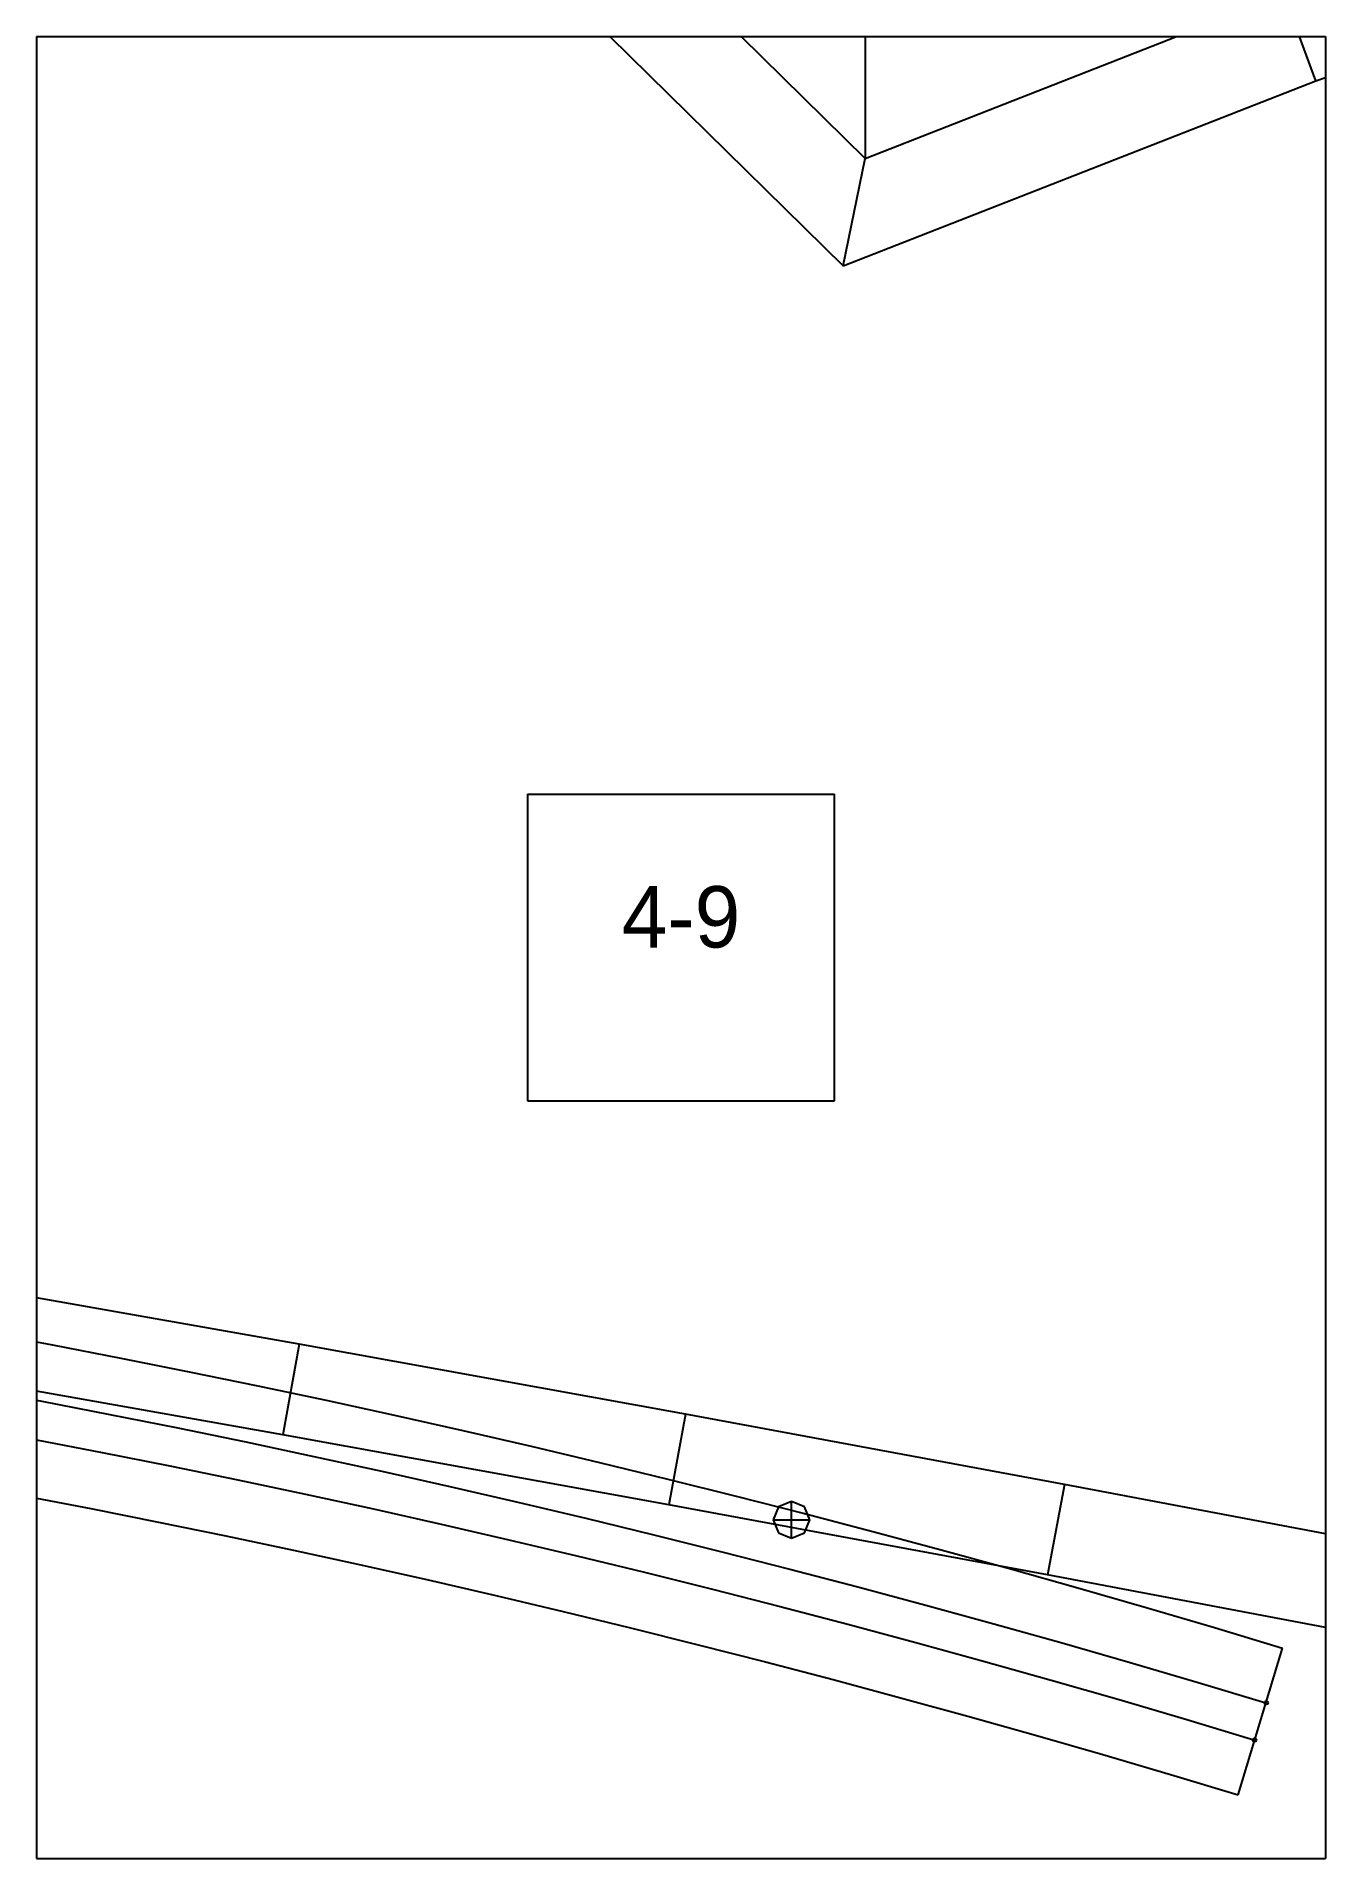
# Paper-space layout 'Plan 4-9' of a CAD drawing. Header units: metres, sheet in millimetres. Extents: x 0 to 210, y 0 to 297.
# The model-space entities are those that its viewports show. They can reach past a viewport. Long polylines and large blocks are cut down to what shows.
import ezdxf
from ezdxf.enums import TextEntityAlignment as Align

# ---------------------------------------------------------------- set-up
doc = ezdxf.new("R2010")
doc.units = ezdxf.units.M
for name, color, linetype in [('default', 7, 'Continuous'), ('mcircles', 7, 'Continuous'), ('TEXTLAYER', 7, 'Continuous'), ('VIEWPORTS', 7, 'Continuous')]:
    doc.layers.add(name, color=color, linetype=linetype)

msp = doc.modelspace()

# ---------------------------------------------------------------- linework, layer by layer
at = {"color": 9}
for p, q in [((1680, -594), (1680, -891)), ((1680, -594), (1680, -891)), ((1890, -594), (1890, -891)), ((1890, -594), (1890, -891)), ((1470, -891), (1680, -891)), ((1470, -891), (1680, -891)), ((1680, -891), (1890, -891)), ((1680, -891), (1680, -1188)), ((1680, -891), (1890, -891)), ((1680, -891), (1680, -1188)), ((1890, -891), (2100, -891)), ((1890, -891), (1890, -1188)), ((1890, -891), (2100, -891)), ((1890, -891), (1890, -1188)), ((1760, -1014.5), (1810, -1014.5)), ((1760, -1014.5), (1760, -1064.5)), ((1810, -1064.5), (1810, -1014.5)), ((1760, -1064.5), (1810, -1064.5)), ((1470, -1188), (1680, -1188)), ((1470, -1188), (1680, -1188)), ((1680, -1188), (1890, -1188)), ((1680, -1188), (1680, -1485)), ((1680, -1188), (1890, -1188)), ((1680, -1188), (1680, -1485)), ((1890, -1188), (2100, -1188)), ((1890, -1188), (1890, -1485)), ((1890, -1188), (2100, -1188)), ((1890, -1188), (1890, -1485))]:
    msp.add_line(p, q, dxfattribs=at)
at = {"layer": 'default', "color": 7, "linetype": 'Continuous'}
for p, q in [((1577.73, -677.59), (1815, -910.87)), ((1575.69, -696.63), (1811.41, -928.38)), ((1815.06, -910.84), (1815.06, -791.7)), ((1888.41, -898.22), (1957.21, -875.01)), ((1815, -910.87), (1883.27, -884.12)), ((1888.41, -898.22), (1883.27, -884.12)), ((1811.41, -928.38), (1888.41, -898.22)), ((1811.41, -928.38), (1815, -910.87)), ((1722.8, -1104.16), (1658.94, -1092.87)), ((1671.5, -1102.21), (1682.63, -1104.29)), ((1682.63, -1104.29), (1693.77, -1106.44)), ((1722.8, -1104.16), (1720.16, -1118.93)), ((1785.73, -1115.56), (1722.8, -1104.16)), ((1720.16, -1118.93), (1656.36, -1107.65)), ((1693.77, -1106.44), (1704.9, -1108.66)), ((1704.9, -1108.66), (1716.04, -1110.95)), ((1669.78, -1111.4), (1680.86, -1113.47)), ((1680.86, -1113.47), (1691.94, -1115.61)), ((1716.04, -1110.95), (1727.17, -1113.31)), ((1727.17, -1113.31), (1738.31, -1115.74)), ((1691.94, -1115.61), (1703.02, -1117.82)), ((1738.31, -1115.74), (1749.44, -1118.23)), ((1785.73, -1115.56), (1783.02, -1130.32)), ((1847.46, -1127.03), (1785.73, -1115.56)), ((1668.62, -1117.59), (1679.66, -1119.66)), ((1679.66, -1119.66), (1690.71, -1121.79)), ((1703.02, -1117.82), (1714.1, -1120.1)), ((1783.02, -1130.32), (1720.16, -1118.93)), ((1749.44, -1118.23), (1760.58, -1120.8)), ((1690.71, -1121.79), (1701.75, -1123.99)), ((1714.1, -1120.1), (1725.18, -1122.44)), ((1725.18, -1122.44), (1736.26, -1124.86)), ((1760.58, -1120.8), (1771.71, -1123.43)), ((1701.75, -1123.99), (1712.8, -1126.26)), ((1736.26, -1124.86), (1747.34, -1127.34)), ((1771.71, -1123.43), (1782.85, -1126.14)), ((1712.8, -1126.26), (1723.84, -1128.6)), ((1747.34, -1127.34), (1758.43, -1129.9)), ((1782.85, -1126.14), (1793.99, -1128.92)), ((1847.46, -1127.03), (1844.69, -1141.77)), ((1907.67, -1138.43), (1847.46, -1127.03)), ((1677.89, -1128.84), (1688.88, -1130.96)), ((1688.88, -1130.96), (1699.87, -1133.15)), ((1723.84, -1128.6), (1734.88, -1131.01)), ((1734.88, -1131.01), (1745.93, -1133.48)), ((1758.43, -1129.9), (1769.51, -1132.52)), ((1844.69, -1141.77), (1783.02, -1130.32)), ((1793.99, -1128.92), (1805.12, -1131.77)), ((1800.86, -1130.68), (1799.99, -1132.8)), ((1802.99, -1129.8), (1800.86, -1130.68)), ((1805.11, -1130.68), (1802.99, -1129.8)), ((1802.99, -1135.8), (1802.99, -1129.8)), ((1805.99, -1132.8), (1805.11, -1130.68)), ((1699.87, -1133.15), (1710.86, -1135.41)), ((1745.93, -1133.48), (1756.97, -1136.03)), ((1769.51, -1132.52), (1780.59, -1135.21)), ((1799.99, -1132.8), (1800.86, -1134.93)), ((1799.99, -1132.8), (1805.99, -1132.8)), ((1805.11, -1134.93), (1805.99, -1132.8)), ((1805.12, -1131.77), (1816.26, -1134.68)), ((1710.86, -1135.41), (1721.85, -1137.74)), ((1756.97, -1136.03), (1768.02, -1138.64)), ((1780.59, -1135.21), (1791.67, -1137.98)), ((1800.86, -1134.93), (1802.99, -1135.8)), ((1802.99, -1135.8), (1805.11, -1134.93)), ((1816.26, -1134.68), (1827.39, -1137.68)), ((1721.85, -1137.74), (1732.84, -1140.13)), ((1732.84, -1140.13), (1743.83, -1142.59)), ((1768.02, -1138.64), (1779.06, -1141.33)), ((1791.67, -1137.98), (1802.75, -1140.81)), ((1827.39, -1137.68), (1838.53, -1140.74)), ((1743.83, -1142.59), (1754.82, -1145.13)), ((1779.06, -1141.33), (1790.11, -1144.08)), ((1802.75, -1140.81), (1813.83, -1143.71)), ((1838.53, -1140.74), (1849.66, -1143.87)), ((1904.85, -1153.16), (1844.69, -1141.77)), ((1754.82, -1145.13), (1765.81, -1147.73)), ((1790.11, -1144.08), (1801.15, -1146.9)), ((1813.83, -1143.71), (1824.91, -1146.69)), ((1849.66, -1143.87), (1860.8, -1147.08)), ((1765.81, -1147.73), (1776.8, -1150.4)), ((1801.15, -1146.9), (1812.2, -1149.8)), ((1824.91, -1146.69), (1835.99, -1149.74)), ((1860.8, -1147.08), (1871.93, -1150.36)), ((1776.8, -1150.4), (1787.79, -1153.14)), ((1812.2, -1149.8), (1823.24, -1152.77)), ((1835.99, -1149.74), (1847.07, -1152.86)), ((1871.93, -1150.36), (1883, -1153.69)), ((1787.79, -1153.14), (1798.78, -1155.95)), ((1823.24, -1152.77), (1834.29, -1155.8)), ((1847.07, -1152.86), (1858.16, -1156.05)), ((1875.79, -1177.63), (1883, -1153.69)), ((1798.78, -1155.95), (1809.77, -1158.83)), ((1834.29, -1155.8), (1845.33, -1158.91)), ((1858.16, -1156.05), (1869.24, -1159.31)), ((1809.77, -1158.83), (1820.76, -1161.78)), ((1845.33, -1158.91), (1856.38, -1162.09)), ((1869.24, -1159.31), (1880.3, -1162.64)), ((1820.76, -1161.78), (1831.75, -1164.8)), ((1856.38, -1162.09), (1867.42, -1165.35)), ((1831.75, -1164.8), (1842.74, -1167.9)), ((1867.42, -1165.35), (1878.48, -1168.68)), ((1842.74, -1167.9), (1853.73, -1171.06)), ((1853.73, -1171.06), (1864.72, -1174.3)), ((1864.72, -1174.3), (1875.79, -1177.63))]:
    msp.add_line(p, q, dxfattribs=at)
at = {"layer": 'mcircles', "color": 7, "linetype": 'Continuous'}
for centre in [(1880.35, -1162.6), (1878.45, -1168.7)]:
    msp.add_circle(centre, 0.3, dxfattribs=at)

# ---------------------------------------------------------------- texts
at = {"layer": 'TEXTLAYER', "color": 1}
msp.add_text('4-9', height=10, dxfattribs=at).set_placement((1785, -1039.5), align=Align.CENTER)

psp = doc.layouts.new('Plan 4-9')

# ---------------------------------------------------------------- viewports
at = {"layer": 'VIEWPORTS'}
psp.add_viewport(center=(105, 148.5), size=(210, 297), view_center_point=(1785, -1039.5), view_height=297, dxfattribs=at)

doc.saveas('drawing.dxf')
